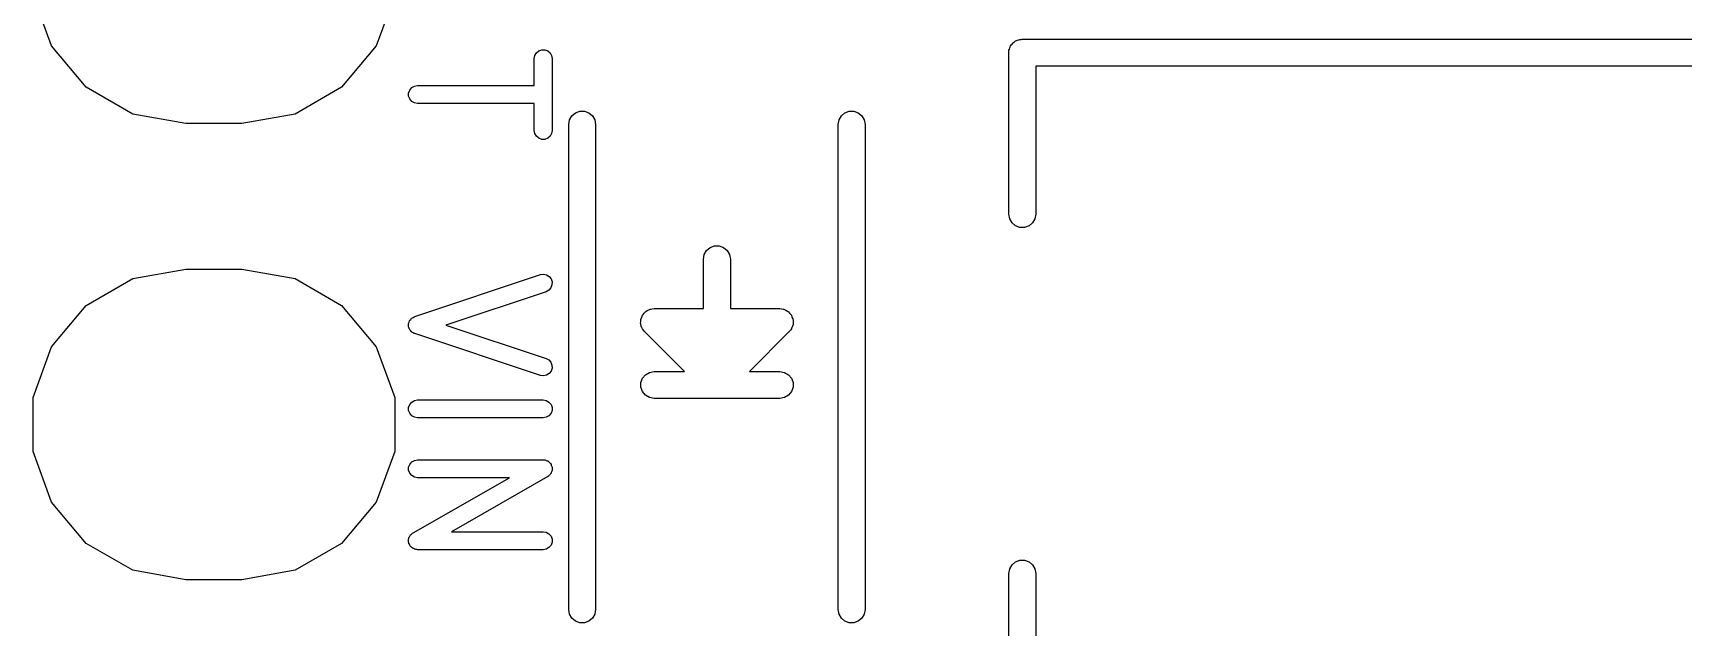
# Model space of a CAD drawing. Extents: x 125.5 to 143.1, y -145.4 to -100.4.
# Drawn here: x 125.54 to 134.73, y -110.3 to -106.99 of the extents above; entities that cross this region are included whole.
import ezdxf

# ---------------------------------------------------------------- set-up
doc = ezdxf.new("R2010")
doc.units = 0
doc.header["$MEASUREMENT"] = 0
doc.layers.add('BLACK', color=7, linetype='CONTINUOUS')

msp = doc.modelspace()

# ---------------------------------------------------------------- linework, layer by layer
at = {"layer": 'Black'}
for p, q in [((125.646, -107.062), (125.543, -106.78)), ((127.557, -106.78), (127.454, -107.062)), ((125.839, -107.292), (125.646, -107.062)), ((127.454, -107.062), (127.261, -107.292)), ((128.345, -107.101), (128.358, -107.09)), ((128.358, -107.09), (128.375, -107.084)), ((128.375, -107.084), (128.392, -107.084)), ((128.392, -107.084), (128.408, -107.09)), ((128.408, -107.09), (128.422, -107.101)), ((130.975, -107.1), (130.976, -107.094)), ((130.976, -107.087), (130.978, -107.081)), ((130.976, -107.094), (130.976, -107.087)), ((130.978, -107.081), (130.98, -107.074)), ((130.98, -107.074), (130.983, -107.069)), ((130.983, -107.069), (130.985, -107.062)), ((130.985, -107.062), (130.989, -107.057)), ((130.989, -107.057), (130.993, -107.052)), ((130.993, -107.052), (130.998, -107.048)), ((130.998, -107.048), (131.002, -107.043)), ((131.002, -107.043), (131.007, -107.039)), ((131.007, -107.039), (131.012, -107.035)), ((131.012, -107.035), (131.019, -107.033)), ((131.019, -107.033), (131.024, -107.03)), ((131.024, -107.03), (131.031, -107.028)), ((131.031, -107.028), (131.037, -107.026)), ((131.037, -107.026), (131.044, -107.026)), ((131.044, -107.026), (131.05, -107.025)), ((131.05, -107.025), (137.25, -107.025)), ((128.333, -107.133), (128.336, -107.116)), ((128.333, -107.283), (128.333, -107.133)), ((128.336, -107.116), (128.345, -107.101)), ((128.422, -107.101), (128.43, -107.116)), ((128.43, -107.116), (128.433, -107.133)), ((128.433, -107.133), (128.433, -107.533)), ((130.975, -108), (130.975, -107.1)), ((137.175, -107.175), (131.125, -107.175)), ((131.125, -107.175), (131.125, -108)), ((126.098, -107.442), (125.839, -107.292)), ((127.261, -107.292), (127.002, -107.442)), ((127.634, -107.325), (127.64, -107.308)), ((127.634, -107.342), (127.634, -107.325)), ((127.64, -107.358), (127.634, -107.342)), ((127.64, -107.308), (127.651, -107.295)), ((127.651, -107.372), (127.64, -107.358)), ((127.651, -107.295), (127.666, -107.286)), ((127.666, -107.38), (127.651, -107.372)), ((127.666, -107.286), (127.683, -107.283)), ((127.683, -107.283), (128.333, -107.283)), ((126.394, -107.494), (126.098, -107.442)), ((127.002, -107.442), (126.706, -107.494)), ((127.683, -107.383), (127.666, -107.38)), ((128.333, -107.383), (127.683, -107.383)), ((128.333, -107.533), (128.333, -107.383)), ((128.53, -107.474), (128.543, -107.452)), ((128.543, -107.452), (128.562, -107.435)), ((128.562, -107.435), (128.587, -107.426)), ((128.587, -107.426), (128.613, -107.426)), ((128.613, -107.426), (128.637, -107.435)), ((128.637, -107.435), (128.657, -107.452)), ((128.657, -107.452), (128.67, -107.474)), ((130.03, -107.474), (130.043, -107.452)), ((130.043, -107.452), (130.062, -107.435)), ((130.062, -107.435), (130.087, -107.426)), ((130.087, -107.426), (130.113, -107.426)), ((130.113, -107.426), (130.137, -107.435)), ((130.137, -107.435), (130.157, -107.452)), ((130.157, -107.452), (130.17, -107.474)), ((126.706, -107.494), (126.394, -107.494)), ((128.336, -107.55), (128.333, -107.533)), ((128.345, -107.565), (128.336, -107.55)), ((128.43, -107.55), (128.422, -107.565)), ((128.433, -107.533), (128.43, -107.55)), ((128.525, -107.5), (128.53, -107.474)), ((128.525, -110.2), (128.525, -107.5)), ((128.67, -107.474), (128.675, -107.5)), ((128.675, -107.5), (128.675, -110.2)), ((130.025, -107.5), (130.03, -107.474)), ((130.025, -110.2), (130.025, -107.5)), ((130.17, -107.474), (130.175, -107.5)), ((130.175, -107.5), (130.175, -110.2)), ((128.358, -107.577), (128.345, -107.565)), ((128.375, -107.583), (128.358, -107.577)), ((128.392, -107.583), (128.375, -107.583)), ((128.408, -107.577), (128.392, -107.583)), ((128.422, -107.565), (128.408, -107.577)), ((130.98, -108.026), (130.975, -108)), ((131.125, -108), (131.12, -108.026)), ((130.993, -108.048), (130.98, -108.026)), ((131.012, -108.065), (130.993, -108.048)), ((131.037, -108.074), (131.012, -108.065)), ((131.063, -108.074), (131.037, -108.074)), ((131.088, -108.065), (131.063, -108.074)), ((131.107, -108.048), (131.088, -108.065)), ((131.12, -108.026), (131.107, -108.048)), ((129.293, -108.202), (129.312, -108.185)), ((129.312, -108.185), (129.337, -108.176)), ((129.337, -108.176), (129.363, -108.176)), ((129.363, -108.176), (129.387, -108.185)), ((129.387, -108.185), (129.407, -108.202)), ((129.275, -108.25), (129.28, -108.224)), ((129.275, -108.525), (129.275, -108.25)), ((129.28, -108.224), (129.293, -108.202)), ((129.407, -108.202), (129.42, -108.224)), ((129.42, -108.224), (129.425, -108.25)), ((129.425, -108.25), (129.425, -108.525)), ((125.839, -108.508), (126.098, -108.358)), ((126.098, -108.358), (126.394, -108.306)), ((126.394, -108.306), (126.706, -108.306)), ((126.706, -108.306), (127.002, -108.358)), ((127.002, -108.358), (127.261, -108.508)), ((127.668, -108.569), (128.368, -108.336)), ((128.368, -108.336), (128.385, -108.333)), ((128.385, -108.333), (128.402, -108.337)), ((128.402, -108.337), (128.417, -108.346)), ((128.417, -108.346), (128.427, -108.36)), ((128.427, -108.36), (128.433, -108.376)), ((128.433, -108.376), (128.432, -108.393)), ((128.399, -108.431), (127.841, -108.617)), ((128.414, -108.422), (128.399, -108.431)), ((128.426, -108.41), (128.414, -108.422)), ((128.432, -108.393), (128.426, -108.41)), ((125.646, -108.738), (125.839, -108.508)), ((127.261, -108.508), (127.454, -108.738)), ((128.932, -108.572), (128.935, -108.562)), ((128.935, -108.562), (128.937, -108.56)), ((128.937, -108.56), (128.939, -108.557)), ((128.939, -108.557), (128.945, -108.55)), ((128.945, -108.55), (128.952, -108.543)), ((128.952, -108.543), (128.955, -108.541)), ((128.955, -108.541), (128.957, -108.539)), ((128.957, -108.539), (128.966, -108.534)), ((128.966, -108.534), (128.974, -108.53)), ((128.974, -108.53), (128.978, -108.529)), ((128.978, -108.529), (128.981, -108.528)), ((128.981, -108.528), (128.99, -108.527)), ((128.99, -108.527), (129, -108.525)), ((129, -108.525), (129.275, -108.525)), ((129.425, -108.525), (129.7, -108.525)), ((129.7, -108.525), (129.71, -108.527)), ((129.71, -108.527), (129.719, -108.528)), ((129.719, -108.528), (129.722, -108.529)), ((129.722, -108.529), (129.726, -108.53)), ((129.726, -108.53), (129.734, -108.534)), ((129.734, -108.534), (129.743, -108.539)), ((129.743, -108.539), (129.745, -108.541)), ((129.745, -108.541), (129.748, -108.543)), ((129.748, -108.543), (129.755, -108.55)), ((129.755, -108.55), (129.761, -108.557)), ((129.761, -108.557), (129.763, -108.56)), ((129.763, -108.56), (129.765, -108.562)), ((129.765, -108.562), (129.768, -108.572)), ((127.634, -108.607), (127.637, -108.6)), ((127.634, -108.608), (127.634, -108.607)), ((127.634, -108.609), (127.634, -108.608)), ((127.634, -108.617), (127.634, -108.609)), ((127.634, -108.624), (127.634, -108.617)), ((127.634, -108.625), (127.634, -108.624)), ((127.634, -108.627), (127.634, -108.625)), ((127.637, -108.634), (127.634, -108.627)), ((127.637, -108.6), (127.639, -108.593)), ((127.639, -108.64), (127.637, -108.634)), ((127.639, -108.593), (127.64, -108.592)), ((127.64, -108.642), (127.639, -108.64)), ((127.64, -108.592), (127.641, -108.59)), ((127.641, -108.643), (127.64, -108.642)), ((127.641, -108.59), (127.646, -108.585)), ((127.646, -108.648), (127.641, -108.643)), ((127.646, -108.585), (127.65, -108.579)), ((127.65, -108.654), (127.646, -108.648)), ((127.65, -108.579), (127.651, -108.579)), ((127.651, -108.655), (127.65, -108.654)), ((127.651, -108.579), (127.652, -108.578)), ((127.652, -108.656), (127.651, -108.655)), ((127.652, -108.578), (127.659, -108.574)), ((127.659, -108.659), (127.652, -108.656)), ((127.659, -108.574), (127.665, -108.57)), ((127.665, -108.57), (127.666, -108.57)), ((127.666, -108.57), (127.668, -108.569)), ((127.841, -108.617), (128.399, -108.803)), ((128.925, -108.607), (128.926, -108.597)), ((128.926, -108.61), (128.925, -108.607)), ((128.926, -108.587), (128.927, -108.584)), ((128.926, -108.597), (128.926, -108.587)), ((128.926, -108.613), (128.926, -108.61)), ((128.929, -108.622), (128.926, -108.613)), ((128.927, -108.584), (128.928, -108.581)), ((128.928, -108.581), (128.932, -108.572)), ((128.932, -108.632), (128.929, -108.622)), ((128.934, -108.634), (128.932, -108.632)), ((128.935, -108.637), (128.934, -108.634)), ((128.941, -108.645), (128.935, -108.637)), ((128.947, -108.653), (128.941, -108.645)), ((129.169, -108.875), (128.947, -108.653)), ((129.753, -108.653), (129.531, -108.875)), ((129.759, -108.645), (129.753, -108.653)), ((129.765, -108.637), (129.759, -108.645)), ((129.766, -108.634), (129.765, -108.637)), ((129.768, -108.632), (129.766, -108.634)), ((129.768, -108.572), (129.772, -108.581)), ((129.771, -108.622), (129.768, -108.632)), ((129.774, -108.613), (129.771, -108.622)), ((129.772, -108.581), (129.773, -108.584)), ((129.773, -108.584), (129.774, -108.587)), ((129.774, -108.587), (129.774, -108.597)), ((129.774, -108.597), (129.775, -108.607)), ((129.775, -108.607), (129.774, -108.61)), ((129.774, -108.61), (129.774, -108.613)), ((125.543, -109.02), (125.646, -108.738)), ((127.454, -108.738), (127.557, -109.02)), ((127.665, -108.663), (127.659, -108.659)), ((127.666, -108.663), (127.665, -108.663)), ((127.668, -108.664), (127.666, -108.663)), ((128.368, -108.897), (127.668, -108.664)), ((128.399, -108.803), (128.414, -108.811)), ((128.414, -108.811), (128.426, -108.824)), ((128.426, -108.824), (128.432, -108.84)), ((128.432, -108.84), (128.433, -108.857)), ((128.385, -108.9), (128.368, -108.897)), ((128.402, -108.896), (128.385, -108.9)), ((128.417, -108.887), (128.402, -108.896)), ((128.427, -108.874), (128.417, -108.887)), ((128.433, -108.857), (128.427, -108.874)), ((128.926, -108.937), (128.935, -108.912)), ((128.935, -108.912), (128.952, -108.893)), ((128.952, -108.893), (128.974, -108.88)), ((128.974, -108.88), (129, -108.875)), ((129, -108.875), (129.169, -108.875)), ((129.531, -108.875), (129.7, -108.875)), ((129.7, -108.875), (129.726, -108.88)), ((129.726, -108.88), (129.748, -108.893)), ((129.748, -108.893), (129.765, -108.912)), ((129.765, -108.912), (129.774, -108.937)), ((125.543, -109.32), (125.543, -109.02)), ((127.557, -109.02), (127.557, -109.32)), ((128.926, -108.963), (128.926, -108.937)), ((128.935, -108.987), (128.926, -108.963)), ((128.952, -109.007), (128.935, -108.987)), ((128.974, -109.02), (128.952, -109.007)), ((129, -109.025), (128.974, -109.02)), ((129.7, -109.025), (129, -109.025)), ((129.726, -109.02), (129.7, -109.025)), ((129.748, -109.007), (129.726, -109.02)), ((129.765, -108.987), (129.748, -109.007)), ((129.774, -108.963), (129.765, -108.987)), ((129.774, -108.937), (129.774, -108.963)), ((127.634, -109.075), (127.64, -109.058)), ((127.634, -109.092), (127.634, -109.075)), ((127.64, -109.108), (127.634, -109.092)), ((127.64, -109.058), (127.651, -109.045)), ((127.651, -109.122), (127.64, -109.108)), ((127.651, -109.045), (127.666, -109.036)), ((127.666, -109.036), (127.683, -109.033)), ((127.683, -109.033), (128.383, -109.033)), ((128.383, -109.033), (128.4, -109.036)), ((128.4, -109.036), (128.415, -109.045)), ((128.415, -109.045), (128.427, -109.058)), ((128.427, -109.108), (128.415, -109.122)), ((128.427, -109.058), (128.433, -109.075)), ((128.433, -109.092), (128.427, -109.108)), ((128.433, -109.075), (128.433, -109.092)), ((127.666, -109.13), (127.651, -109.122)), ((127.683, -109.133), (127.666, -109.13)), ((128.383, -109.133), (127.683, -109.133)), ((128.4, -109.13), (128.383, -109.133)), ((128.415, -109.122), (128.4, -109.13)), ((125.646, -109.602), (125.543, -109.32)), ((127.557, -109.32), (127.454, -109.602)), ((127.634, -109.408), (127.64, -109.392)), ((127.64, -109.392), (127.651, -109.378)), ((127.651, -109.378), (127.666, -109.37)), ((127.666, -109.37), (127.683, -109.367)), ((127.683, -109.367), (128.383, -109.367)), ((128.383, -109.367), (128.388, -109.367)), ((128.388, -109.367), (128.392, -109.367)), ((128.392, -109.367), (128.396, -109.369)), ((128.396, -109.369), (128.4, -109.37)), ((128.4, -109.37), (128.404, -109.372)), ((128.404, -109.372), (128.409, -109.373)), ((128.409, -109.373), (128.412, -109.376)), ((128.412, -109.376), (128.415, -109.378)), ((128.415, -109.378), (128.418, -109.382)), ((128.418, -109.382), (128.422, -109.385)), ((128.422, -109.385), (128.424, -109.388)), ((128.424, -109.388), (128.427, -109.392)), ((128.427, -109.392), (128.428, -109.396)), ((127.634, -109.425), (127.634, -109.408)), ((127.64, -109.442), (127.634, -109.425)), ((127.651, -109.455), (127.64, -109.442)), ((127.666, -109.464), (127.651, -109.455)), ((127.659, -109.773), (128.195, -109.467)), ((127.683, -109.467), (127.666, -109.464)), ((128.195, -109.467), (127.683, -109.467)), ((128.408, -109.46), (127.872, -109.767)), ((128.412, -109.457), (128.408, -109.46)), ((128.415, -109.455), (128.412, -109.457)), ((128.418, -109.452), (128.415, -109.455)), ((128.421, -109.449), (128.418, -109.452)), ((128.424, -109.445), (128.421, -109.449)), ((128.427, -109.442), (128.424, -109.445)), ((128.428, -109.438), (128.427, -109.442)), ((128.428, -109.396), (128.43, -109.4)), ((128.43, -109.434), (128.428, -109.438)), ((128.43, -109.4), (128.431, -109.404)), ((128.431, -109.43), (128.43, -109.434)), ((128.431, -109.404), (128.433, -109.408)), ((128.433, -109.425), (128.431, -109.43)), ((128.433, -109.408), (128.433, -109.412)), ((128.433, -109.412), (128.433, -109.417)), ((128.433, -109.417), (128.433, -109.421)), ((128.433, -109.421), (128.433, -109.425)), ((125.839, -109.832), (125.646, -109.602)), ((127.454, -109.602), (127.261, -109.832)), ((126.098, -109.982), (125.839, -109.832)), ((127.261, -109.832), (127.002, -109.982)), ((127.633, -109.816), (127.634, -109.812)), ((127.634, -109.821), (127.633, -109.816)), ((127.634, -109.808), (127.636, -109.804)), ((127.634, -109.812), (127.634, -109.808)), ((127.634, -109.825), (127.634, -109.821)), ((127.636, -109.829), (127.634, -109.825)), ((127.636, -109.799), (127.639, -109.796)), ((127.636, -109.804), (127.636, -109.799)), ((127.636, -109.834), (127.636, -109.829)), ((127.638, -109.837), (127.636, -109.834)), ((127.64, -109.842), (127.638, -109.837)), ((127.639, -109.796), (127.64, -109.792)), ((127.64, -109.792), (127.643, -109.788)), ((127.643, -109.845), (127.64, -109.842)), ((127.643, -109.788), (127.645, -109.784)), ((127.645, -109.849), (127.643, -109.845)), ((127.645, -109.784), (127.648, -109.782)), ((127.648, -109.852), (127.645, -109.849)), ((127.648, -109.782), (127.651, -109.778)), ((127.651, -109.855), (127.648, -109.852)), ((127.651, -109.778), (127.655, -109.776)), ((127.655, -109.776), (127.659, -109.773)), ((127.872, -109.767), (128.383, -109.767)), ((128.383, -109.767), (128.4, -109.77)), ((128.4, -109.77), (128.415, -109.778)), ((128.415, -109.778), (128.427, -109.792)), ((128.427, -109.842), (128.415, -109.855)), ((128.427, -109.792), (128.433, -109.808)), ((128.433, -109.825), (128.427, -109.842)), ((128.433, -109.808), (128.433, -109.825)), ((127.655, -109.857), (127.651, -109.855)), ((127.658, -109.86), (127.655, -109.857)), ((127.662, -109.861), (127.658, -109.86)), ((127.666, -109.864), (127.662, -109.861)), ((127.67, -109.864), (127.666, -109.864)), ((127.674, -109.866), (127.67, -109.864)), ((127.679, -109.866), (127.674, -109.866)), ((127.683, -109.867), (127.679, -109.866)), ((128.383, -109.867), (127.683, -109.867)), ((128.4, -109.864), (128.383, -109.867)), ((128.415, -109.855), (128.4, -109.864)), ((130.993, -109.952), (131.012, -109.935)), ((131.012, -109.935), (131.037, -109.926)), ((131.037, -109.926), (131.063, -109.926)), ((131.063, -109.926), (131.088, -109.935)), ((131.088, -109.935), (131.107, -109.952)), ((126.394, -110.034), (126.098, -109.982)), ((126.706, -110.034), (126.394, -110.034)), ((127.002, -109.982), (126.706, -110.034)), ((130.975, -110), (130.98, -109.974)), ((130.975, -110.9), (130.975, -110)), ((130.98, -109.974), (130.993, -109.952)), ((131.107, -109.952), (131.12, -109.974)), ((131.12, -109.974), (131.125, -110)), ((131.125, -110), (131.125, -110.825)), ((128.53, -110.226), (128.525, -110.2)), ((128.675, -110.2), (128.67, -110.226)), ((130.03, -110.226), (130.025, -110.2)), ((130.175, -110.2), (130.17, -110.226)), ((128.543, -110.248), (128.53, -110.226)), ((128.562, -110.265), (128.543, -110.248)), ((128.587, -110.274), (128.562, -110.265)), ((128.613, -110.274), (128.587, -110.274)), ((128.637, -110.265), (128.613, -110.274)), ((128.657, -110.248), (128.637, -110.265)), ((128.67, -110.226), (128.657, -110.248)), ((130.043, -110.248), (130.03, -110.226)), ((130.062, -110.265), (130.043, -110.248)), ((130.087, -110.274), (130.062, -110.265)), ((130.113, -110.274), (130.087, -110.274)), ((130.137, -110.265), (130.113, -110.274)), ((130.157, -110.248), (130.137, -110.265)), ((130.17, -110.226), (130.157, -110.248))]:
    msp.add_line(p, q, dxfattribs=at)

doc.saveas('drawing.dxf')
